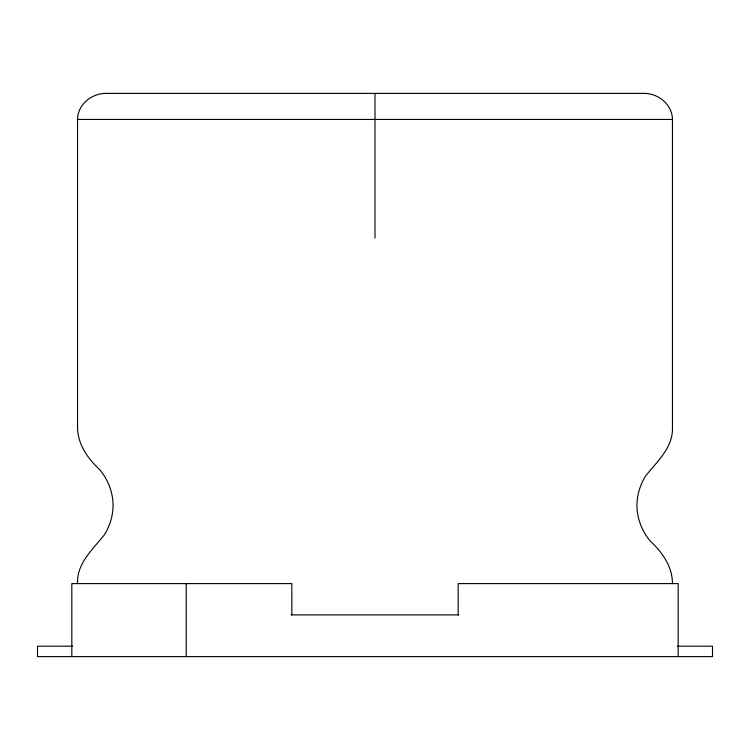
<?xml version="1.0" encoding="UTF-8"?>
<svg xmlns="http://www.w3.org/2000/svg" width="750" height="750" viewBox="0 0 750 750"><rect width="100%" height="100%" fill="white"/><g stroke="black" fill="none" stroke-linecap="round" stroke-linejoin="round"><path stroke-width="1.12" d="M77.541 583.603C76.772 562.903 92.934 549.431 104.494 534.619C109.922 525.853 112.978 515.7 113.081 505.378C112.997 492.403 108.103 479.728 99.825 469.781C87.778 458.55 77.578 444.291 77.541 427.153L77.541 119.456C77.634 104.559 91.791 93.197 106.144 93.384L643.856 93.384C658.209 93.197 672.366 104.559 672.459 119.456L672.459 427.153C673.228 447.853 657.066 461.325 645.506 476.137C640.078 484.903 637.022 495.056 636.919 505.378C637.003 518.353 641.897 531.038 650.175 540.975C662.222 552.216 672.422 566.466 672.459 583.603M77.541 119.456L672.459 119.456M291.066 614.897L458.934 614.897M72.619 646.191L37.5 646.191L37.5 656.616L712.5 656.616L712.5 646.191L677.381 646.191M678.178 656.616L678.178 583.603L458.166 583.603L458.166 614.897M375 93.384L375 238.05M291.834 614.897L291.834 583.603L71.822 583.603L71.822 656.616M186.225 583.603L186.225 656.616"/></g></svg>
